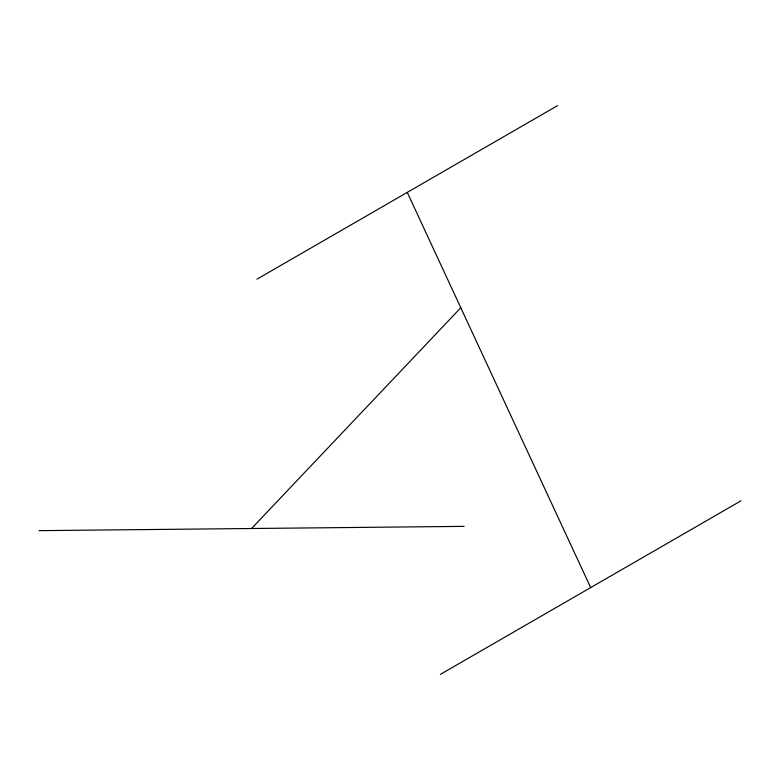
<?xml version="1.0" encoding="UTF-8"?>
<svg xmlns="http://www.w3.org/2000/svg" width="780" height="780" viewBox="0 0 780 780"><rect width="100%" height="100%" fill="white"/><g stroke="black" fill="none" stroke-linecap="round" stroke-linejoin="round"><path stroke-width="1.17" d="M251.56 528.508L460.795 307.759M256.932 279.191L557.583 105.612M440.339 674.388L741 500.809M39 530.654L464.129 526.364M407.257 192.397L590.675 587.603"/></g></svg>
